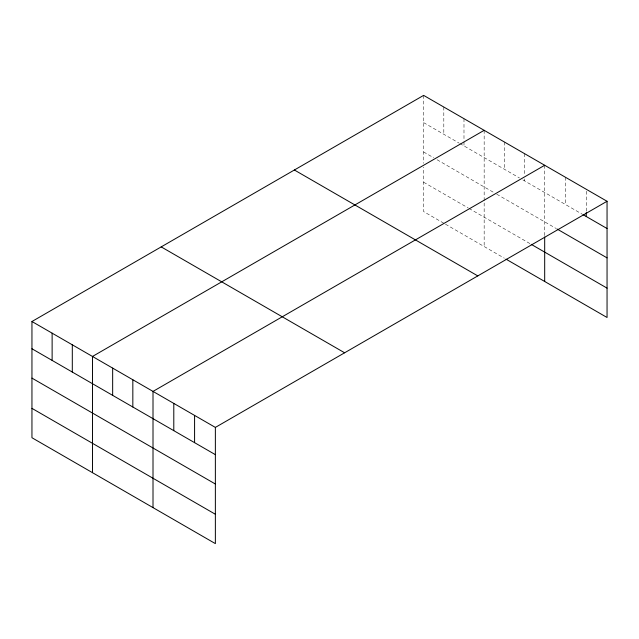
<?xml version="1.0" encoding="UTF-8"?>
<svg xmlns="http://www.w3.org/2000/svg" width="639" height="639" viewBox="0 0 639 639"><rect width="100%" height="100%" fill="white"/><g stroke="black" fill="none" stroke-linecap="round" stroke-linejoin="round"><path stroke-width="0.48" stroke-dasharray="3.19 2.4" d="M423.633 95.379L423.633 163.32M423.633 122.624L458.938 143.008M459.776 143.495L519.467 177.954M522.83 179.894L582.105 214.121M423.633 151.978L433.721 157.809M437.084 159.75L493.404 192.267M496.767 194.208L556.329 228.594M423.633 182.227L468.187 207.955M469.026 208.442L530.394 243.866M443.809 223.235L423.633 211.589L423.633 167.106M445.487 224.209L504.331 258.18M586.259 191.221L586.259 211.653M565.475 177.275L565.475 204.512M544.684 165.277L544.684 236.055M524.507 153.624L524.507 175.03M524.507 178.92L524.507 180.869M504.331 141.978L504.331 169.215M484.162 130.324L484.162 246.534M463.986 118.678L463.986 141.051M463.986 142.026L463.986 145.916M443.809 107.032L443.809 134.27"/><path stroke-width="0.96" d="M31.95 321.513L215.367 427.411L215.367 543.621L31.95 437.723L31.95 321.513L423.633 95.379L607.05 201.277L607.05 317.487L506.016 259.154M484.162 130.324L92.479 356.458L92.479 472.668M544.684 165.277L153.009 391.411L153.009 507.614M215.367 427.411L607.05 201.277M582.936 214.6L607.05 228.522M557.16 229.074L607.05 257.876M531.233 244.354L607.05 288.125M294.379 170.006L477.796 275.904M161.204 246.894L344.621 352.792M31.95 348.758L215.367 454.656M31.95 378.112L215.367 484.011M31.95 408.361L215.367 514.259M586.259 212.627L586.259 216.517M544.684 236.997L544.684 281.479M194.583 415.414L194.583 442.651M173.792 403.409L173.792 430.646M132.832 379.758L132.832 407.003M112.656 368.112L112.656 395.349M72.303 344.812L72.303 372.058M52.126 333.167L52.126 360.404"/></g></svg>
